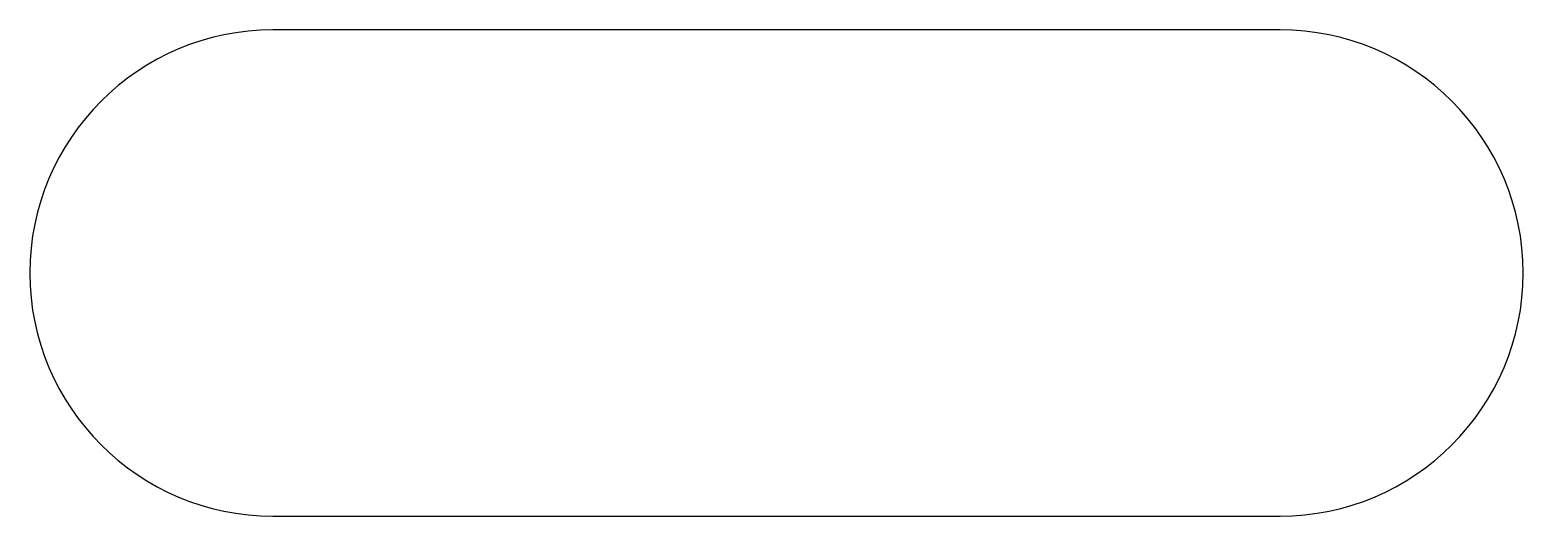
# Model space of a CAD drawing. Extents: x -21.5 to 21.5, y -7 to 7.
import ezdxf

# ---------------------------------------------------------------- set-up
doc = ezdxf.new("R2010")
doc.units = 0
doc.layers.add('SUNSENSOR', color=7, linetype='CONTINUOUS')

msp = doc.modelspace()

# ---------------------------------------------------------------- linework, layer by layer
at = {"layer": 'SUNSENSOR'}
for p, q in [((14.5, 7), (-14.5, 7)), ((-14.5, -7), (14.5, -7))]:
    msp.add_line(p, q, dxfattribs=at)
for centre, start, end in [((-14.5, 0), 90, 270), ((14.5, 0), 270, 90)]:
    msp.add_arc(centre, 7, start, end, dxfattribs=at)

doc.saveas('drawing.dxf')
